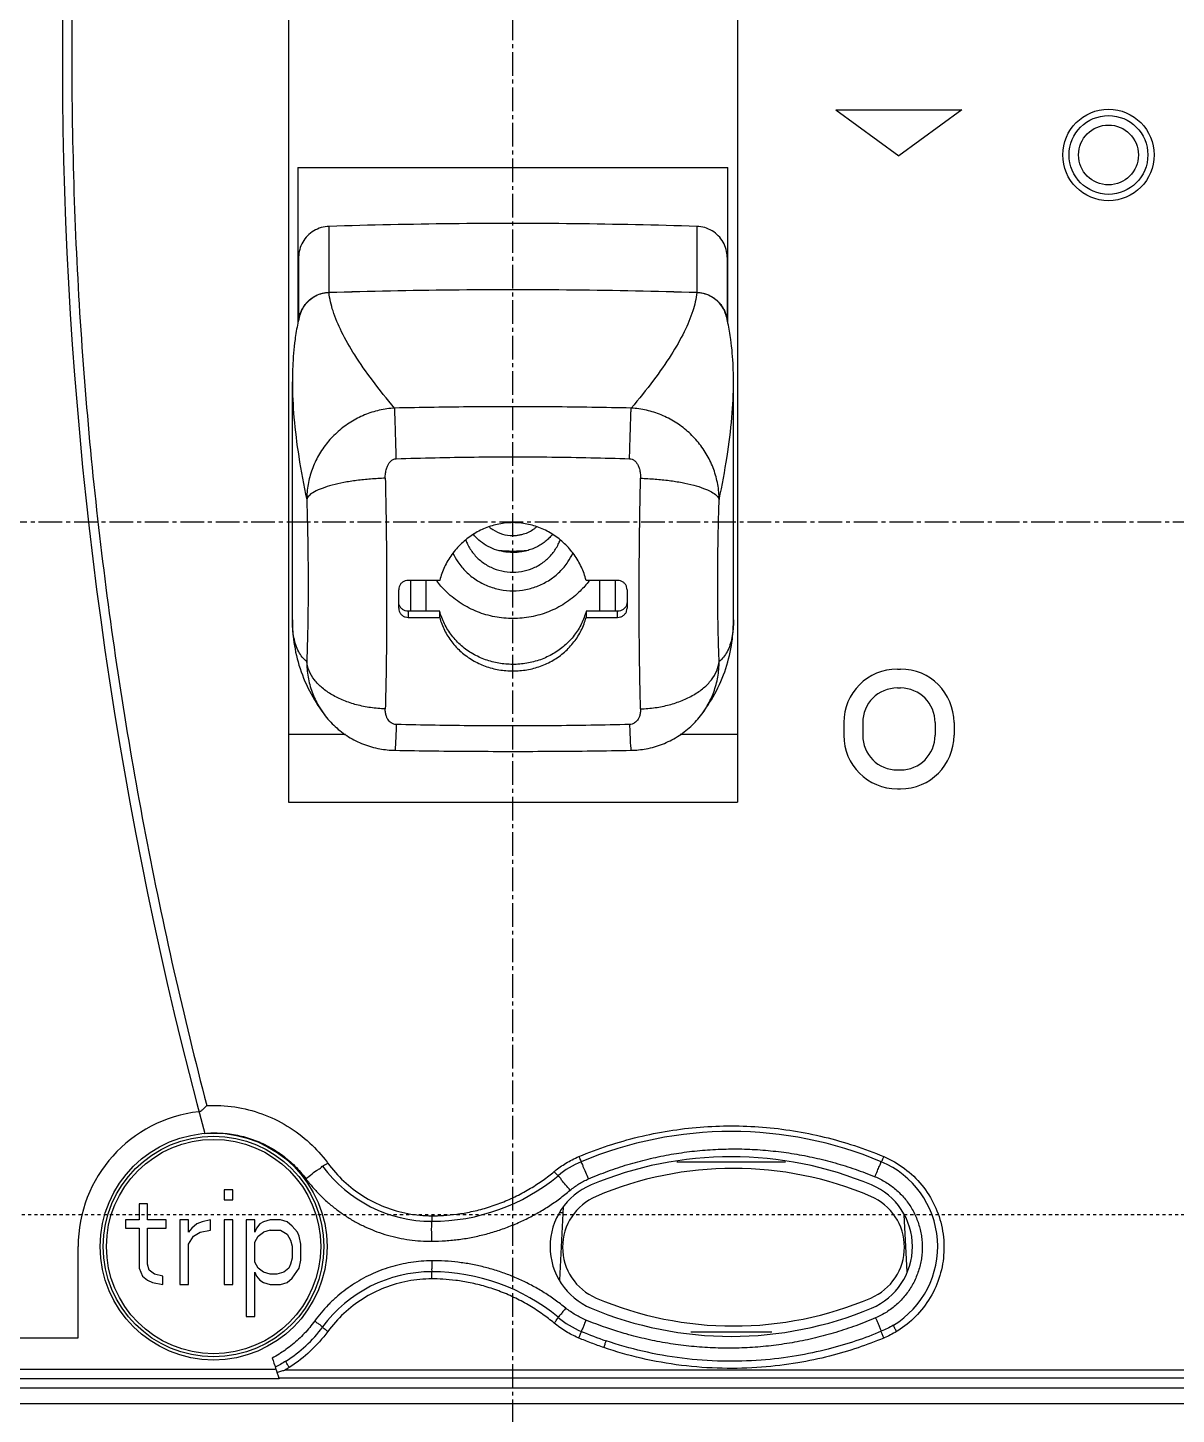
# Model space of a CAD drawing. Extents: x 53 to 624, y 35 to 325.
# Drawn here: x 262.33 to 298.78, y 150.24 to 194.22 of the extents above; entities that cross this region are included whole.
import ezdxf

# ---------------------------------------------------------------- set-up
doc = ezdxf.new("R2010")
doc.units = 0
doc.linetypes.add('AXES2', pattern=[1.125, 0.75, -0.125, 0.125, -0.125])
doc.linetypes.add('CENTER2', pattern=[1.125, 0.75, -0.125, 0.125, -0.125])
doc.layers.add('AXE', color=80, linetype='AXES2')

# ---------------------------------------------------------------- blocks, each defined once
blk = doc.blocks.new('dgjhfdjhfjkkhg')
for p, q in [((8636.361, -2469.141), (8636.361, -2514.356)), ((8650.611, -2469.141), (8650.611, -2514.356)), ((8653.736, -2492.394), (8657.736, -2492.394)), ((8653.736, -2492.394), (8655.736, -2493.847)), ((8657.736, -2492.394), (8655.736, -2493.847)), ((8636.661, -2494.225), (8636.661, -2499.163)), ((8636.661, -2494.225), (8650.311, -2494.225)), ((8650.311, -2499.163), (8650.311, -2494.225)), ((8636.686, -2497.07), (8636.686, -2499.086)), ((8650.286, -2497.07), (8650.286, -2499.086)), ((8636.686, -2497.247), (8636.661, -2497.247)), ((8636.661, -2497.275), (8636.686, -2497.275)), ((8650.311, -2497.247), (8650.286, -2497.247)), ((8650.286, -2497.275), (8650.311, -2497.275)), ((8636.486, -2508.568), (8636.486, -2501.023)), ((8650.485, -2501.021), (8650.485, -2501.019)), ((8650.485, -2508.567), (8650.485, -2501.022)), ((8641.162, -2507.319), (8640.162, -2507.319)), ((8640.236, -2507.319), (8640.236, -2508.296)), ((8640.736, -2508.296), (8640.736, -2507.319)), ((8646.809, -2507.319), (8645.809, -2507.319)), ((8646.235, -2507.319), (8646.235, -2508.296)), ((8646.736, -2508.296), (8646.736, -2507.319)), ((8639.862, -2508.204), (8639.862, -2507.616)), ((8647.109, -2507.616), (8647.109, -2508.204)), ((8640.162, -2508.296), (8640.162, -2508.495)), ((8641.162, -2508.296), (8640.162, -2508.296)), ((8640.162, -2508.495), (8641.162, -2508.495)), ((8641.162, -2508.495), (8641.162, -2508.296)), ((8646.809, -2508.296), (8645.809, -2508.296)), ((8645.809, -2508.296), (8645.809, -2508.495)), ((8645.809, -2508.495), (8646.809, -2508.495)), ((8646.809, -2508.495), (8646.809, -2508.296)), ((8655.686, -2510.134), (8655.786, -2510.134)), ((8655.686, -2510.734), (8655.786, -2510.734)), ((8637.483, -2511.555), (8637.483, -2511.555)), ((8649.488, -2511.555), (8649.488, -2511.555)), ((8653.986, -2511.834), (8653.986, -2512.234)), ((8654.586, -2511.834), (8654.586, -2512.234)), ((8656.886, -2511.834), (8656.886, -2512.234)), ((8657.486, -2511.834), (8657.486, -2512.234)), ((8638.177, -2512.211), (8636.361, -2512.211)), ((8650.611, -2512.211), (8648.794, -2512.211)), ((8655.686, -2513.334), (8655.786, -2513.334)), ((8636.361, -2514.356), (8650.611, -2514.356)), ((8655.686, -2513.934), (8655.786, -2513.934)), ((8652.138, -2525.775), (8648.693, -2525.775)), ((8634.592, -2526.654), (8634.322, -2526.654)), ((8634.322, -2526.654), (8634.322, -2526.973)), ((8634.592, -2526.973), (8634.592, -2526.654)), ((8631.89, -2527.1), (8631.619, -2527.1)), ((8631.619, -2527.1), (8631.619, -2527.611)), ((8631.89, -2527.611), (8631.89, -2527.1)), ((8634.322, -2526.973), (8634.592, -2526.973)), ((8640.91, -2527.478), (8640.91, -2527.654)), ((8644.972, -2529.525), (8645.094, -2527.198)), ((8645.085, -2527.38), (8644.973, -2527.38)), ((8655.89, -2527.448), (8655.985, -2529.257)), ((8631.619, -2527.611), (8631.187, -2527.611)), ((8631.187, -2527.611), (8631.187, -2527.866)), ((8631.187, -2527.866), (8631.619, -2527.866)), ((8631.619, -2527.866), (8631.619, -2529.143)), ((8632.484, -2527.611), (8631.89, -2527.611)), ((8631.89, -2527.866), (8632.484, -2527.866)), ((8631.89, -2529.015), (8631.89, -2527.866)), ((8632.484, -2527.866), (8632.484, -2527.611)), ((8633.187, -2527.611), (8632.917, -2527.611)), ((8632.917, -2527.611), (8632.917, -2529.654)), ((8633.187, -2527.994), (8633.187, -2527.611)), ((8633.295, -2527.866), (8633.187, -2527.994)), ((8633.457, -2527.739), (8633.295, -2527.866)), ((8633.619, -2527.675), (8633.457, -2527.739)), ((8633.565, -2527.994), (8633.89, -2527.93)), ((8633.89, -2527.611), (8633.619, -2527.675)), ((8633.89, -2527.93), (8633.89, -2527.611)), ((8634.592, -2527.611), (8634.322, -2527.611)), ((8634.322, -2527.611), (8634.322, -2529.654)), ((8634.592, -2529.654), (8634.592, -2527.611)), ((8635.295, -2527.611), (8635.025, -2527.611)), ((8635.025, -2527.611), (8635.025, -2530.675)), ((8635.295, -2527.994), (8635.295, -2527.611)), ((8635.349, -2527.866), (8635.295, -2527.994)), ((8635.457, -2527.739), (8635.349, -2527.866)), ((8635.565, -2527.675), (8635.457, -2527.739)), ((8635.782, -2527.611), (8635.565, -2527.675)), ((8635.782, -2527.93), (8635.565, -2527.994)), ((8636.106, -2527.611), (8635.782, -2527.611)), ((8635.782, -2527.93), (8636.106, -2527.93)), ((8636.322, -2527.675), (8636.106, -2527.611)), ((8636.106, -2527.93), (8636.322, -2528.058)), ((8636.484, -2527.803), (8636.322, -2527.675)), ((8636.646, -2527.994), (8636.484, -2527.803)), ((8633.187, -2528.377), (8633.349, -2528.122)), ((8633.187, -2529.654), (8633.187, -2528.377)), ((8633.349, -2528.122), (8633.565, -2527.994)), ((8635.295, -2528.313), (8635.403, -2528.122)), ((8635.295, -2528.951), (8635.295, -2528.313)), ((8635.403, -2528.122), (8635.565, -2527.994)), ((8636.322, -2528.058), (8636.43, -2528.249)), ((8636.43, -2528.249), (8636.484, -2528.441)), ((8636.7, -2528.122), (8636.646, -2527.994)), ((8636.755, -2528.377), (8636.7, -2528.122)), ((8636.755, -2528.888), (8636.755, -2528.377)), ((8629.686, -2531.354), (8629.686, -2528.454)), ((8636.484, -2528.824), (8636.43, -2529.015)), ((8636.484, -2528.441), (8636.484, -2528.824)), ((8631.619, -2529.143), (8631.728, -2529.398)), ((8631.944, -2529.207), (8631.89, -2529.015)), ((8632.106, -2529.334), (8631.944, -2529.207)), ((8635.403, -2529.143), (8635.295, -2528.951)), ((8635.295, -2529.271), (8635.349, -2529.398)), ((8635.295, -2530.675), (8635.295, -2529.271)), ((8635.565, -2529.271), (8635.403, -2529.143)), ((8635.782, -2529.334), (8635.565, -2529.271)), ((8636.214, -2529.271), (8635.998, -2529.334)), ((8636.376, -2529.143), (8636.214, -2529.271)), ((8636.43, -2529.015), (8636.376, -2529.143)), ((8636.484, -2529.462), (8636.7, -2529.143)), ((8636.7, -2529.143), (8636.755, -2528.888)), ((8640.91, -2529.48), (8640.91, -2529.254)), ((8631.728, -2529.398), (8631.89, -2529.526)), ((8631.89, -2529.526), (8632.052, -2529.59)), ((8632.052, -2529.59), (8632.376, -2529.654)), ((8632.376, -2529.398), (8632.106, -2529.334)), ((8632.376, -2529.654), (8632.376, -2529.398)), ((8632.917, -2529.654), (8633.187, -2529.654)), ((8634.322, -2529.654), (8634.592, -2529.654)), ((8635.349, -2529.398), (8635.457, -2529.526)), ((8635.457, -2529.526), (8635.565, -2529.59)), ((8635.565, -2529.59), (8635.782, -2529.654)), ((8635.998, -2529.334), (8635.782, -2529.334)), ((8635.782, -2529.654), (8636.106, -2529.654)), ((8636.106, -2529.654), (8636.322, -2529.59)), ((8636.322, -2529.59), (8636.484, -2529.462)), ((8635.025, -2530.675), (8635.295, -2530.675)), ((8598.404, -2531.354), (8629.686, -2531.354)), ((8651.703, -2531.175), (8649.129, -2531.175)), ((8635.942, -2532.352), (8598.987, -2532.352)), ((8687.963, -2532.374), (8636.245, -2532.374)), ((8636.067, -2532.652), (8598.987, -2532.652)), ((8687.963, -2532.63), (8636.059, -2532.63)), ((8636.059, -2532.63), (8636.067, -2532.652)), ((8598.706, -2532.933), (8688.265, -2532.933)), ((8598.706, -2533.432), (8688.265, -2533.432))]:
    blk.add_line(p, q)
for centre, radius in [((8662.386, -2493.824), 1.45), ((8662.386, -2493.824), 1.25), ((8662.386, -2493.824), 0.95), ((8633.986, -2528.454), 3.6), ((8633.986, -2528.454), 3.5), ((8633.987, -2528.454), 3.4)]:
    blk.add_circle(centre, radius)
for centre, radius, start, end in [((8760.186, -2490.754), 131, 167.74789, 195.0927), ((8655.686, -2511.834), 1.7, 90, 180), ((8655.786, -2511.834), 1.7, 0, 90), ((8655.686, -2511.834), 1.1, 90, 180), ((8655.786, -2511.834), 1.1, 0, 90), ((8655.686, -2512.234), 1.7, 180, 270), ((8655.686, -2512.234), 1.1, 180, 270), ((8655.786, -2512.234), 1.1, 270, 0), ((8655.786, -2512.234), 1.7, 270, 0), ((8633.986, -2528.454), 4.3, 96.1943, 180), ((8650.416, -2537.104), 12.3, 67.2271, 112.7729), ((8646.784, -2528.454), 2.919, 112.7729, 129.6671), ((8650.416, -2537.104), 11.5, 67.2271, 112.7729), ((8654.047, -2528.454), 2.919, 301.2321, 67.2271), ((8640.91, -2523.354), 4.3, 216.3718, 270), ((8640.91, -2521.37), 6.284, 270, 309.6671), ((8650.486, -2537.125), 11.15, 66.9971, 113.0029), ((8646.784, -2528.454), 2.119, 112.7729, 247.2271), ((8654.047, -2528.454), 2.119, 292.7729, 67.2271), ((8646.814, -2528.475), 1.753, 113.0029, 246.9971), ((8654.158, -2528.475), 1.753, 293.0029, 66.9971), ((8640.91, -2533.554), 4.3, 90, 143.6282), ((8640.91, -2535.537), 6.284, 50.3329, 90), ((8650.486, -2519.825), 11.15, 246.9971, 293.0029), ((8650.416, -2519.804), 11.5, 247.2271, 292.7729), ((8633.986, -2528.454), 4.3, 302.27, 323.6282), ((8646.784, -2528.454), 2.919, 230.3329, 247.2271), ((8650.416, -2519.804), 12.3, 247.2271, 251.1412), ((8760.186, -2490.754), 131, 198.34937, 198.64294)]:
    blk.add_arc(centre, radius, start, end)
for points, knots in [([(8632.412, -2463.21), (8631.796, -2466.072), (8630.759, -2471.831), (8629.786, -2480.542), (8629.397, -2489.281), (8629.591, -2498.024), (8630.368, -2506.746), (8631.73, -2515.421), (8633.027, -2521.141), (8633.771, -2523.981)], [0, 0, 0, 0, 8.784619, 17.538219, 26.275587, 35.009909, 43.755075, 52.525371, 61.333757, 61.333757, 61.333757, 61.333757]), ([(8637.653, -2496.09), (8637.568, -2496.092), (8637.398, -2496.119), (8637.162, -2496.222), (8636.96, -2496.38), (8636.805, -2496.583), (8636.708, -2496.818), (8636.686, -2496.986), (8636.686, -2497.07)], [0, 0, 0, 0, 0.25612, 0.510972, 0.764267, 1.016285, 1.267624, 1.519346, 1.519346, 1.519346, 1.519346]), ([(8649.318, -2496.09), (8648.022, -2496.049), (8645.43, -2495.994), (8641.541, -2495.994), (8638.949, -2496.049), (8637.653, -2496.09)], [0, 0, 0, 0, 3.888918, 7.777655, 11.666573, 11.666573, 11.666573, 11.666573]), ([(8637.653, -2498.183), (8637.653, -2497.95), (8637.653, -2497.485), (8637.653, -2496.787), (8637.653, -2496.322), (8637.653, -2496.09)], [0, 0, 0, 0, 0.69768, 1.39536, 2.093039, 2.093039, 2.093039, 2.093039]), ([(8650.286, -2497.07), (8650.286, -2496.986), (8650.264, -2496.818), (8650.166, -2496.583), (8650.012, -2496.38), (8649.81, -2496.222), (8649.574, -2496.119), (8649.403, -2496.092), (8649.318, -2496.09)], [0, 0, 0, 0, 0.251704, 0.503032, 0.755046, 1.008344, 1.263208, 1.519346, 1.519346, 1.519346, 1.519346]), ([(8649.318, -2496.09), (8649.318, -2496.322), (8649.318, -2496.787), (8649.318, -2497.485), (8649.318, -2497.95), (8649.318, -2498.183)], [0, 0, 0, 0, 0.69768, 1.39536, 2.093039, 2.093039, 2.093039, 2.093039]), ([(8637.649, -2498.192), (8637.576, -2498.195), (8637.431, -2498.215), (8637.225, -2498.292), (8637.042, -2498.41), (8636.889, -2498.564), (8636.779, -2498.74), (8636.732, -2498.867), (8636.717, -2498.927)], [0, 0, 0, 0, 0.219299, 0.437104, 0.653534, 0.86884, 1.083438, 1.27096, 1.27096, 1.27096, 1.27096]), ([(8636.91, -2498.543), (8636.928, -2498.522), (8636.967, -2498.48), (8637.008, -2498.441), (8637.03, -2498.422)], [0, 0, 0, 0, 0.0846222, 0.1705043, 0.1705043, 0.1705043, 0.1705043]), ([(8637.06, -2498.397), (8637.094, -2498.371), (8637.2, -2498.298), (8637.396, -2498.213), (8637.564, -2498.186), (8637.648, -2498.183)], [0, 0, 0, 0, 0.128791, 0.383645, 0.6345907, 0.6345907, 0.6345907, 0.6345907]), ([(8649.322, -2498.192), (8648.025, -2498.152), (8645.431, -2498.098), (8641.54, -2498.098), (8638.946, -2498.152), (8637.649, -2498.192)], [0, 0, 0, 0, 3.891349, 7.782772, 11.674143, 11.674143, 11.674143, 11.674143]), ([(8639.732, -2501.854), (8639.489, -2501.567), (8639.046, -2501.019), (8638.479, -2500.211), (8638.054, -2499.478), (8637.77, -2498.817), (8637.67, -2498.39), (8637.65, -2498.192)], [0, 0, 0, 0, 1.129232, 2.113266, 2.956934, 3.668569, 4.263125, 4.263125, 4.263125, 4.263125]), ([(8637.653, -2498.183), (8638.949, -2498.142), (8641.541, -2498.087), (8645.43, -2498.087), (8648.022, -2498.142), (8649.318, -2498.183)], [0, 0, 0, 0, 3.888958, 7.777734, 11.666692, 11.666692, 11.666692, 11.666692]), ([(8649.322, -2498.192), (8649.302, -2498.39), (8649.201, -2498.817), (8648.918, -2499.478), (8648.493, -2500.211), (8647.926, -2501.019), (8647.483, -2501.567), (8647.239, -2501.854)], [0, 0, 0, 0, 0.594657, 1.306293, 2.149963, 3.133999, 4.263355, 4.263355, 4.263355, 4.263355]), ([(8650.255, -2498.927), (8650.239, -2498.867), (8650.193, -2498.74), (8650.083, -2498.564), (8649.93, -2498.41), (8649.746, -2498.292), (8649.541, -2498.215), (8649.395, -2498.195), (8649.322, -2498.192)], [0, 0, 0, 0, 0.187521, 0.402119, 0.617425, 0.833855, 1.05166, 1.270981, 1.270981, 1.270981, 1.270981]), ([(8649.323, -2498.183), (8649.407, -2498.186), (8649.575, -2498.213), (8649.771, -2498.298), (8649.877, -2498.371), (8649.911, -2498.397)], [0, 0, 0, 0, 0.2509485, 0.5057915, 0.6346003, 0.6346003, 0.6346003, 0.6346003]), ([(8649.941, -2498.422), (8649.963, -2498.441), (8650.005, -2498.48), (8650.043, -2498.522), (8650.061, -2498.543)], [0, 0, 0, 0, 0.0858492, 0.1704801, 0.1704801, 0.1704801, 0.1704801]), ([(8636.79, -2498.727), (8636.798, -2498.712), (8636.821, -2498.668), (8636.848, -2498.627), (8636.866, -2498.601)], [0, 0, 0, 0, 0.0522537, 0.1481644, 0.1481644, 0.1481644, 0.1481644]), ([(8650.105, -2498.601), (8650.124, -2498.627), (8650.15, -2498.668), (8650.174, -2498.712), (8650.182, -2498.727)], [0, 0, 0, 0, 0.0958731, 0.1481341, 0.1481341, 0.1481341, 0.1481341]), ([(8636.662, -2499.158), (8636.624, -2499.331), (8636.545, -2499.791), (8636.495, -2500.415), (8636.486, -2500.863), (8636.486, -2501.022)], [0, 0, 0, 0, 0.529794, 1.398581, 1.875323, 1.875323, 1.875323, 1.875323]), ([(8650.485, -2501.02), (8650.485, -2500.861), (8650.477, -2500.413), (8650.426, -2499.789), (8650.347, -2499.33), (8650.31, -2499.158)], [0, 0, 0, 0, 0.476842, 1.344774, 1.872989, 1.872989, 1.872989, 1.872989]), ([(8636.486, -2501.022), (8636.486, -2501.399), (8636.526, -2502.193), (8636.683, -2503.441), (8636.845, -2504.307), (8636.941, -2504.76)], [0, 0, 0, 0, 1.1302, 2.382865, 3.77156, 3.77156, 3.77156, 3.77156]), ([(8650.031, -2504.76), (8650.126, -2504.307), (8650.288, -2503.441), (8650.445, -2502.193), (8650.485, -2501.398), (8650.485, -2501.021)], [0, 0, 0, 0, 1.388569, 2.64124, 3.771452, 3.771452, 3.771452, 3.771452]), ([(8639.732, -2501.854), (8639.568, -2501.864), (8639.242, -2501.91), (8638.771, -2502.061), (8638.33, -2502.287), (8637.932, -2502.583), (8637.588, -2502.94), (8637.307, -2503.348), (8637.099, -2503.797), (8636.971, -2504.272), (8636.941, -2504.598), (8636.941, -2504.76)], [0, 0, 0, 0, 0.491164, 0.983883, 1.477785, 1.971462, 2.46483, 2.958319, 3.450422, 3.941132, 4.42768, 4.42768, 4.42768, 4.42768]), ([(8647.239, -2501.854), (8646.405, -2501.835), (8644.737, -2501.81), (8642.234, -2501.81), (8640.566, -2501.835), (8639.732, -2501.854)], [0, 0, 0, 0, 2.502723, 5.005482, 7.508204, 7.508204, 7.508204, 7.508204]), ([(8639.783, -2503.461), (8639.78, -2503.334), (8639.773, -2503.092), (8639.764, -2502.75), (8639.755, -2502.45), (8639.746, -2502.199), (8639.739, -2502.006), (8639.734, -2501.898), (8639.732, -2501.854)], [0, 0, 0, 0, 0.381532, 0.724782, 1.027538, 1.281396, 1.476774, 1.607125, 1.607125, 1.607125, 1.607125]), ([(8647.188, -2503.461), (8647.192, -2503.332), (8647.198, -2503.09), (8647.208, -2502.748), (8647.217, -2502.449), (8647.225, -2502.199), (8647.232, -2502.006), (8647.237, -2501.898), (8647.239, -2501.854)], [0, 0, 0, 0, 0.385203, 0.726833, 1.028239, 1.281612, 1.476865, 1.607121, 1.607121, 1.607121, 1.607121]), ([(8650.031, -2504.76), (8650.03, -2504.598), (8650, -2504.272), (8649.872, -2503.797), (8649.664, -2503.348), (8649.383, -2502.939), (8649.039, -2502.582), (8648.641, -2502.287), (8648.2, -2502.06), (8647.729, -2501.91), (8647.403, -2501.864), (8647.24, -2501.854)], [0, 0, 0, 0, 0.485717, 0.976523, 1.468878, 1.962687, 2.456353, 2.950217, 3.444102, 3.936512, 4.426636, 4.426636, 4.426636, 4.426636]), ([(8639.434, -2504.081), (8639.433, -2504.028), (8639.438, -2503.927), (8639.466, -2503.789), (8639.507, -2503.678), (8639.559, -2503.59), (8639.622, -2503.52), (8639.698, -2503.473), (8639.756, -2503.462), (8639.783, -2503.461)], [0, 0, 0, 0, 0.161065, 0.3013534, 0.4191599, 0.5163866, 0.6052558, 0.6995118, 0.7790677, 0.7790677, 0.7790677, 0.7790677]), ([(8639.783, -2503.461), (8640.605, -2503.434), (8642.251, -2503.398), (8644.72, -2503.398), (8646.366, -2503.434), (8647.188, -2503.461)], [0, 0, 0, 0, 2.468898, 4.937873, 7.406771, 7.406771, 7.406771, 7.406771]), ([(8647.188, -2503.461), (8647.215, -2503.462), (8647.274, -2503.474), (8647.351, -2503.522), (8647.414, -2503.592), (8647.465, -2503.68), (8647.506, -2503.792), (8647.534, -2503.928), (8647.538, -2504.028), (8647.537, -2504.081)], [0, 0, 0, 0, 0.0810268, 0.1765034, 0.2651406, 0.3626497, 0.4802444, 0.6196479, 0.7785769, 0.7785769, 0.7785769, 0.7785769]), ([(8639.434, -2504.081), (8639.279, -2504.085), (8638.975, -2504.102), (8638.536, -2504.147), (8638.128, -2504.211), (8637.763, -2504.292), (8637.45, -2504.388), (8637.201, -2504.497), (8637.026, -2504.612), (8636.952, -2504.713), (8636.941, -2504.76)], [0, 0, 0, 0, 0.466326, 0.912058, 1.324926, 1.702658, 2.033233, 2.306372, 2.513872, 2.660628, 2.660628, 2.660628, 2.660628]), ([(8639.434, -2504.081), (8639.443, -2504.442), (8639.457, -2505.17), (8639.472, -2506.265), (8639.479, -2507.36), (8639.479, -2508.436), (8639.472, -2509.474), (8639.458, -2510.456), (8639.443, -2511.09), (8639.434, -2511.395)], [0, 0, 0, 0, 1.082535, 2.184219, 3.285557, 4.36753, 5.411454, 6.399322, 7.314122, 7.314122, 7.314122, 7.314122]), ([(8647.537, -2511.394), (8647.529, -2511.09), (8647.513, -2510.456), (8647.499, -2509.474), (8647.492, -2508.436), (8647.492, -2507.36), (8647.5, -2506.265), (8647.514, -2505.17), (8647.529, -2504.442), (8647.537, -2504.081)], [0, 0, 0, 0, 0.914414, 1.902283, 2.946208, 4.02818, 5.129519, 6.231202, 7.31421, 7.31421, 7.31421, 7.31421]), ([(8647.537, -2504.081), (8647.692, -2504.085), (8647.996, -2504.102), (8648.436, -2504.147), (8648.843, -2504.211), (8649.208, -2504.292), (8649.521, -2504.388), (8649.77, -2504.497), (8649.946, -2504.612), (8650.019, -2504.713), (8650.031, -2504.76)], [0, 0, 0, 0, 0.466325, 0.912056, 1.324924, 1.702656, 2.03323, 2.306369, 2.51387, 2.660616, 2.660616, 2.660616, 2.660616]), ([(8636.941, -2504.76), (8636.95, -2505.057), (8636.967, -2505.654), (8636.982, -2506.552), (8636.988, -2507.443), (8636.983, -2508.307), (8636.968, -2509.122), (8636.951, -2509.647), (8636.941, -2509.898)], [0, 0, 0, 0, 0.889013, 1.793774, 2.692359, 3.563073, 4.38491, 5.13867, 5.13867, 5.13867, 5.13867]), ([(8650.031, -2509.897), (8650.021, -2509.646), (8650.004, -2509.122), (8649.989, -2508.307), (8649.984, -2507.443), (8649.989, -2506.552), (8650.004, -2505.654), (8650.021, -2505.056), (8650.031, -2504.76)], [0, 0, 0, 0, 0.753084, 1.574921, 2.445635, 3.34422, 4.248982, 5.138793, 5.138793, 5.138793, 5.138793]), ([(8643.486, -2505.489), (8643.338, -2505.489), (8643.038, -2505.518), (8642.604, -2505.648), (8642.199, -2505.859), (8641.839, -2506.144), (8641.536, -2506.491), (8641.303, -2506.887), (8641.2, -2507.173), (8641.162, -2507.319)], [0, 0, 0, 0, 0.444505, 0.897255, 1.350445, 1.806726, 2.266545, 2.725269, 3.175168, 3.175168, 3.175168, 3.175168]), ([(8645.809, -2507.319), (8645.772, -2507.175), (8645.669, -2506.889), (8645.438, -2506.495), (8645.136, -2506.147), (8644.775, -2505.861), (8644.369, -2505.648), (8643.934, -2505.518), (8643.634, -2505.489), (8643.486, -2505.489)], [0, 0, 0, 0, 0.446337, 0.90368, 1.363852, 1.821473, 2.276269, 2.730345, 3.17517, 3.17517, 3.17517, 3.17517]), ([(8643.486, -2506.436), (8643.388, -2506.436), (8643.19, -2506.419), (8642.904, -2506.345), (8642.636, -2506.22), (8642.409, -2506.056), (8642.283, -2505.925), (8642.23, -2505.859)], [0, 0, 0, 0, 0.294307, 0.590256, 0.884542, 1.174096, 1.42698, 1.42698, 1.42698, 1.42698]), ([(8642.74, -2505.629), (8642.774, -2505.657), (8642.9, -2505.75), (8643.147, -2505.865), (8643.373, -2505.898), (8643.486, -2505.898)], [0, 0, 0, 0, 0.1320968, 0.4688092, 0.806894, 0.806894, 0.806894, 0.806894]), ([(8643.486, -2505.897), (8643.524, -2505.897), (8643.6, -2505.894), (8643.713, -2505.877), (8643.787, -2505.858), (8643.824, -2505.848)], [0, 0, 0, 0, 0.1143712, 0.2286993, 0.3429397, 0.3429397, 0.3429397, 0.3429397]), ([(8644.742, -2505.859), (8644.715, -2505.893), (8644.651, -2505.965), (8644.542, -2506.067), (8644.413, -2506.164), (8644.273, -2506.248), (8644.123, -2506.317), (8643.968, -2506.37), (8643.808, -2506.408), (8643.647, -2506.431), (8643.539, -2506.436), (8643.486, -2506.436)], [0, 0, 0, 0, 0.128632, 0.286578, 0.447959, 0.611713, 0.776678, 0.941061, 1.104443, 1.266935, 1.428221, 1.428221, 1.428221, 1.428221]), ([(8643.824, -2505.848), (8643.883, -2505.83), (8643.999, -2505.784), (8644.135, -2505.704), (8644.21, -2505.647), (8644.235, -2505.626)], [0, 0, 0, 0, 0.1862271, 0.3719959, 0.4702039, 0.4702039, 0.4702039, 0.4702039]), ([(8641.987, -2506.041), (8642.004, -2506.086), (8642.07, -2506.238), (8642.225, -2506.479), (8642.48, -2506.729), (8642.786, -2506.918), (8643.127, -2507.034), (8643.366, -2507.061), (8643.486, -2507.061)], [0, 0, 0, 0, 0.143717, 0.49692, 0.851669, 1.207957, 1.565474, 1.923673, 1.923673, 1.923673, 1.923673]), ([(8643.486, -2507.061), (8643.605, -2507.061), (8643.844, -2507.034), (8644.185, -2506.918), (8644.491, -2506.729), (8644.747, -2506.479), (8644.901, -2506.238), (8644.967, -2506.086), (8644.985, -2506.041)], [0, 0, 0, 0, 0.358198, 0.715716, 1.072004, 1.426753, 1.779956, 1.92354, 1.92354, 1.92354, 1.92354]), ([(8641.581, -2506.458), (8641.626, -2506.554), (8641.747, -2506.765), (8641.992, -2507.057), (8642.312, -2507.314), (8642.677, -2507.505), (8643.073, -2507.623), (8643.348, -2507.65), (8643.486, -2507.65)], [0, 0, 0, 0, 0.320268, 0.726534, 1.134388, 1.543914, 1.955003, 2.367374, 2.367374, 2.367374, 2.367374]), ([(8643.486, -2507.65), (8643.623, -2507.65), (8643.898, -2507.623), (8644.295, -2507.505), (8644.66, -2507.314), (8644.98, -2507.057), (8645.224, -2506.765), (8645.345, -2506.554), (8645.391, -2506.458)], [0, 0, 0, 0, 0.412386, 0.823485, 1.233018, 1.640874, 2.047138, 2.367014, 2.367014, 2.367014, 2.367014]), ([(8640.162, -2507.319), (8640.131, -2507.319), (8640.068, -2507.328), (8639.983, -2507.371), (8639.936, -2507.417), (8639.917, -2507.444), (8639.916, -2507.445)], [0, 0, 0, 0, 0.0935444, 0.1876523, 0.2809224, 0.2859632, 0.2859632, 0.2859632, 0.2859632]), ([(8647.109, -2507.616), (8647.109, -2507.585), (8647.099, -2507.522), (8647.056, -2507.438), (8646.988, -2507.371), (8646.904, -2507.328), (8646.841, -2507.319), (8646.809, -2507.319)], [0, 0, 0, 0, 0.0926518, 0.1862386, 0.2795335, 0.3734709, 0.4670129, 0.4670129, 0.4670129, 0.4670129]), ([(8639.916, -2507.445), (8639.899, -2507.469), (8639.872, -2507.524), (8639.862, -2507.585), (8639.862, -2507.616)], [0, 0, 0, 0, 0.0884112, 0.1811091, 0.1811091, 0.1811091, 0.1811091]), ([(8645.873, -2507.373), (8645.783, -2507.488), (8645.556, -2507.74), (8645.137, -2508.069), (8644.621, -2508.333), (8644.064, -2508.495), (8643.486, -2508.55), (8642.907, -2508.495), (8642.35, -2508.333), (8641.835, -2508.069), (8641.415, -2507.74), (8641.188, -2507.488), (8641.099, -2507.373)], [0, 0, 0, 0, 0.43856, 1.01286, 1.588747, 2.165856, 2.743643, 3.321432, 3.898545, 4.474439, 5.048748, 5.487333, 5.487333, 5.487333, 5.487333]), ([(8639.918, -2508.175), (8639.9, -2508.151), (8639.872, -2508.096), (8639.862, -2508.036), (8639.862, -2508.006)], [0, 0, 0, 0, 0.0893722, 0.1803403, 0.1803403, 0.1803403, 0.1803403]), ([(8640.162, -2508.296), (8640.131, -2508.296), (8640.068, -2508.286), (8639.983, -2508.245), (8639.937, -2508.201), (8639.918, -2508.175), (8639.918, -2508.175)], [0, 0, 0, 0, 0.0936343, 0.1870805, 0.2791435, 0.2816744, 0.2816744, 0.2816744, 0.2816744]), ([(8647.054, -2508.175), (8647.053, -2508.175), (8647.034, -2508.201), (8646.988, -2508.245), (8646.903, -2508.286), (8646.841, -2508.296), (8646.809, -2508.296)], [0, 0, 0, 0, 0.0028576, 0.0949541, 0.1884512, 0.2817317, 0.2817317, 0.2817317, 0.2817317]), ([(8647.109, -2508.006), (8647.109, -2508.036), (8647.1, -2508.096), (8647.071, -2508.151), (8647.054, -2508.175)], [0, 0, 0, 0, 0.0912522, 0.1802867, 0.1802867, 0.1802867, 0.1802867]), ([(8636.486, -2508.567), (8636.486, -2508.773), (8636.513, -2509.26), (8636.674, -2510.028), (8637.003, -2510.83), (8637.313, -2511.324), (8637.483, -2511.555)], [0, 0, 0, 0, 0.61632, 1.461562, 2.341298, 3.201549, 3.201549, 3.201549, 3.201549]), ([(8636.941, -2509.898), (8636.837, -2509.813), (8636.655, -2509.576), (8636.511, -2509.112), (8636.486, -2508.766), (8636.486, -2508.576)], [0, 0, 0, 0, 0.402127, 0.869328, 1.437821, 1.437821, 1.437821, 1.437821]), ([(8639.862, -2508.204), (8639.862, -2508.234), (8639.872, -2508.296), (8639.915, -2508.378), (8639.983, -2508.444), (8640.068, -2508.485), (8640.131, -2508.495), (8640.162, -2508.495)], [0, 0, 0, 0, 0.0911569, 0.1832129, 0.2753921, 0.3688217, 0.4623011, 0.4623011, 0.4623011, 0.4623011]), ([(8645.809, -2508.296), (8645.773, -2508.433), (8645.672, -2508.703), (8645.441, -2509.074), (8645.138, -2509.397), (8644.772, -2509.659), (8644.363, -2509.848), (8643.925, -2509.962), (8643.479, -2509.998), (8643.037, -2509.96), (8642.609, -2509.848), (8642.207, -2509.663), (8641.843, -2509.405), (8641.536, -2509.082), (8641.301, -2508.707), (8641.199, -2508.434), (8641.162, -2508.296)], [0, 0, 0, 0, 0.424214, 0.859548, 1.303264, 1.745291, 2.199116, 2.647913, 3.095021, 3.536784, 3.972702, 4.415664, 4.855625, 5.303267, 5.744832, 6.173143, 6.173143, 6.173143, 6.173143]), ([(8641.162, -2508.495), (8641.199, -2508.634), (8641.301, -2508.907), (8641.533, -2509.28), (8641.837, -2509.603), (8642.199, -2509.863), (8642.605, -2510.054), (8643.039, -2510.168), (8643.338, -2510.194), (8643.486, -2510.194)], [0, 0, 0, 0, 0.431183, 0.869103, 1.310001, 1.752309, 2.197666, 2.647917, 3.092304, 3.092304, 3.092304, 3.092304]), ([(8643.486, -2510.194), (8643.634, -2510.194), (8643.932, -2510.168), (8644.365, -2510.054), (8644.77, -2509.865), (8645.131, -2509.606), (8645.435, -2509.283), (8645.669, -2508.91), (8645.772, -2508.635), (8645.809, -2508.495)], [0, 0, 0, 0, 0.444069, 0.893015, 1.336831, 1.777888, 2.21847, 2.657697, 3.092299, 3.092299, 3.092299, 3.092299]), ([(8646.809, -2508.495), (8646.841, -2508.495), (8646.903, -2508.485), (8646.988, -2508.444), (8647.056, -2508.378), (8647.099, -2508.296), (8647.109, -2508.234), (8647.109, -2508.204)], [0, 0, 0, 0, 0.0934818, 0.1870805, 0.2792342, 0.371099, 0.4623012, 0.4623012, 0.4623012, 0.4623012]), ([(8649.488, -2511.555), (8649.658, -2511.324), (8649.968, -2510.83), (8650.297, -2510.028), (8650.458, -2509.26), (8650.485, -2508.772), (8650.485, -2508.567)], [0, 0, 0, 0, 0.859821, 1.740253, 2.586101, 3.202226, 3.202226, 3.202226, 3.202226]), ([(8650.485, -2508.576), (8650.485, -2508.765), (8650.46, -2509.112), (8650.316, -2509.575), (8650.134, -2509.812), (8650.031, -2509.897)], [0, 0, 0, 0, 0.567886, 1.035085, 1.43725, 1.43725, 1.43725, 1.43725]), ([(8639.434, -2511.395), (8639.279, -2511.391), (8638.972, -2511.366), (8638.53, -2511.277), (8638.12, -2511.143), (8637.751, -2510.965), (8637.434, -2510.745), (8637.181, -2510.49), (8637.007, -2510.205), (8636.951, -2509.998), (8636.941, -2509.897)], [0, 0, 0, 0, 0.467214, 0.919411, 1.348959, 1.759099, 2.144205, 2.501696, 2.830336, 3.133839, 3.133839, 3.133839, 3.133839]), ([(8636.941, -2509.898), (8636.941, -2510.062), (8636.97, -2510.39), (8637.098, -2510.866), (8637.28, -2511.254), (8637.424, -2511.474), (8637.483, -2511.555)], [0, 0, 0, 0, 0.492198, 0.983366, 1.470801, 1.770408, 1.770408, 1.770408, 1.770408]), ([(8647.537, -2511.395), (8647.693, -2511.391), (8647.999, -2511.366), (8648.441, -2511.277), (8648.851, -2511.143), (8649.22, -2510.965), (8649.538, -2510.745), (8649.791, -2510.49), (8649.964, -2510.205), (8650.02, -2509.998), (8650.031, -2509.897)], [0, 0, 0, 0, 0.467215, 0.919412, 1.348961, 1.759101, 2.144207, 2.501698, 2.830338, 3.133864, 3.133864, 3.133864, 3.133864]), ([(8649.488, -2511.555), (8649.547, -2511.474), (8649.692, -2511.254), (8649.873, -2510.866), (8650.001, -2510.39), (8650.03, -2510.062), (8650.031, -2509.897)], [0, 0, 0, 0, 0.299739, 0.786925, 1.278014, 1.771095, 1.771095, 1.771095, 1.771095]), ([(8637.483, -2511.555), (8637.486, -2511.559), (8637.594, -2511.704), (8637.834, -2511.971), (8638.259, -2512.294), (8638.739, -2512.533), (8639.239, -2512.674), (8639.578, -2512.708), (8639.738, -2512.711)], [0, 0, 0, 0, 0.013877, 0.542383, 1.07235, 1.60501, 2.140253, 2.621736, 2.621736, 2.621736, 2.621736]), ([(8639.783, -2511.892), (8639.756, -2511.891), (8639.699, -2511.882), (8639.623, -2511.845), (8639.559, -2511.789), (8639.507, -2511.719), (8639.465, -2511.63), (8639.438, -2511.519), (8639.433, -2511.438), (8639.434, -2511.395)], [0, 0, 0, 0, 0.080404, 0.1708591, 0.2499662, 0.3331538, 0.4304137, 0.5439252, 0.6733914, 0.6733914, 0.6733914, 0.6733914]), ([(8647.537, -2511.394), (8647.538, -2511.438), (8647.533, -2511.52), (8647.506, -2511.632), (8647.463, -2511.721), (8647.411, -2511.791), (8647.347, -2511.846), (8647.271, -2511.882), (8647.215, -2511.891), (8647.188, -2511.892)], [0, 0, 0, 0, 0.1312017, 0.2454478, 0.3429358, 0.4259673, 0.5054034, 0.5948228, 0.6737852, 0.6737852, 0.6737852, 0.6737852]), ([(8647.233, -2512.711), (8647.395, -2512.708), (8647.735, -2512.674), (8648.236, -2512.531), (8648.715, -2512.292), (8649.139, -2511.97), (8649.379, -2511.703), (8649.486, -2511.558), (8649.488, -2511.555)], [0, 0, 0, 0, 0.485707, 1.020462, 1.552542, 2.081869, 2.609734, 2.621678, 2.621678, 2.621678, 2.621678]), ([(8639.783, -2511.892), (8639.78, -2511.987), (8639.775, -2512.161), (8639.762, -2512.38), (8639.762, -2512.563), (8639.739, -2512.634), (8639.75, -2512.713), (8639.738, -2512.711)], [0, 0, 0, 0, 0.2877023, 0.5138159, 0.6815845, 0.7856817, 0.8210586, 0.8210586, 0.8210586, 0.8210586]), ([(8647.188, -2511.892), (8646.366, -2511.913), (8644.72, -2511.94), (8642.251, -2511.94), (8640.605, -2511.913), (8639.783, -2511.892)], [0, 0, 0, 0, 2.468674, 4.937649, 7.406323, 7.406323, 7.406323, 7.406323]), ([(8647.188, -2511.892), (8647.192, -2511.987), (8647.196, -2512.159), (8647.21, -2512.379), (8647.21, -2512.563), (8647.233, -2512.634), (8647.222, -2512.713), (8647.233, -2512.711)], [0, 0, 0, 0, 0.285109, 0.5125566, 0.6812385, 0.7856127, 0.8210576, 0.8210576, 0.8210576, 0.8210576]), ([(8639.738, -2512.711), (8640.566, -2512.726), (8642.238, -2512.746), (8644.736, -2512.746), (8646.406, -2512.726), (8647.233, -2512.711)], [0, 0, 0, 0, 2.484794, 5.014654, 7.495422, 7.495422, 7.495422, 7.495422]), ([(8633.771, -2523.981), (8633.739, -2524.014), (8633.683, -2524.073), (8633.611, -2524.139), (8633.564, -2524.174), (8633.545, -2524.176)], [0, 0, 0, 0, 0.1385935, 0.241239, 0.3015155, 0.3015155, 0.3015155, 0.3015155]), ([(8633.771, -2523.981), (8634.067, -2523.967), (8634.663, -2523.997), (8635.531, -2524.218), (8636.34, -2524.606), (8637.038, -2525.133), (8637.423, -2525.56), (8637.587, -2525.779)], [0, 0, 0, 0, 0.88722, 1.778182, 2.66895, 3.562949, 4.38389, 4.38389, 4.38389, 4.38389]), ([(8633.696, -2524.864), (8633.785, -2524.856), (8633.962, -2524.847), (8634.226, -2524.852), (8634.487, -2524.877), (8634.745, -2524.92), (8634.999, -2524.982), (8635.249, -2525.062), (8635.492, -2525.16), (8635.728, -2525.275), (8635.954, -2525.408), (8636.171, -2525.556), (8636.377, -2525.72), (8636.57, -2525.899), (8636.75, -2526.091), (8636.86, -2526.228), (8636.913, -2526.298)], [0, 0, 0, 0, 0.269793, 0.530879, 0.792147, 1.053598, 1.315232, 1.577048, 1.839046, 2.101224, 2.36358, 2.626111, 2.888815, 3.151687, 3.414724, 3.67792, 3.67792, 3.67792, 3.67792]), ([(8645.577, -2525.601), (8646.189, -2525.344), (8647.453, -2524.928), (8649.421, -2524.613), (8651.412, -2524.613), (8653.379, -2524.928), (8654.643, -2525.345), (8655.254, -2525.601)], [0, 0, 0, 0, 1.990472, 3.973668, 5.954454, 7.93729, 9.926485, 9.926485, 9.926485, 9.926485]), ([(8644.816, -2526.059), (8644.927, -2525.968), (8645.17, -2525.796), (8645.436, -2525.661), (8645.577, -2525.601)], [0, 0, 0, 0, 0.4312512, 0.8906754, 0.8906754, 0.8906754, 0.8906754]), ([(8645.577, -2525.601), (8645.589, -2525.629), (8645.609, -2525.683), (8645.637, -2525.719), (8645.647, -2525.765), (8645.655, -2525.762)], [0, 0, 0, 0, 0.0906839, 0.1552832, 0.1789866, 0.1789866, 0.1789866, 0.1789866]), ([(8645.884, -2526.309), (8645.854, -2526.24), (8645.805, -2526.114), (8645.714, -2525.937), (8645.706, -2525.842), (8645.641, -2525.768), (8645.655, -2525.762)], [0, 0, 0, 0, 0.2269262, 0.4193045, 0.5478502, 0.5930232, 0.5930232, 0.5930232, 0.5930232]), ([(8645.884, -2526.309), (8646.088, -2526.221), (8646.5, -2526.057), (8647.131, -2525.847), (8647.774, -2525.674), (8648.426, -2525.537), (8649.085, -2525.437), (8649.749, -2525.375), (8650.416, -2525.351), (8651.083, -2525.365), (8651.749, -2525.417), (8652.411, -2525.506), (8653.067, -2525.633), (8653.715, -2525.797), (8654.353, -2525.997), (8654.771, -2526.154), (8654.977, -2526.239)], [0, 0, 0, 0, 0.664839, 1.330024, 1.995534, 2.661364, 3.3275, 3.993935, 4.660663, 5.327681, 5.994988, 6.662585, 7.330478, 7.998669, 8.667178, 9.336012, 9.336012, 9.336012, 9.336012]), ([(8654.977, -2526.239), (8655.002, -2526.178), (8655.05, -2526.07), (8655.105, -2525.905), (8655.159, -2525.843), (8655.165, -2525.757), (8655.177, -2525.762)], [0, 0, 0, 0, 0.1977162, 0.3653315, 0.4773304, 0.5166841, 0.5166841, 0.5166841, 0.5166841]), ([(8655.254, -2525.601), (8655.242, -2525.629), (8655.223, -2525.683), (8655.194, -2525.719), (8655.184, -2525.766), (8655.177, -2525.762)], [0, 0, 0, 0, 0.090702, 0.1553189, 0.1790309, 0.1790309, 0.1790309, 0.1790309]), ([(8655.254, -2525.601), (8655.488, -2525.7), (8655.934, -2525.955), (8656.488, -2526.487), (8656.897, -2527.137), (8657.136, -2527.865), (8657.193, -2528.63), (8657.064, -2529.387), (8656.755, -2530.09), (8656.293, -2530.687), (8655.903, -2530.999), (8655.7, -2531.126)], [0, 0, 0, 0, 0.760758, 1.522382, 2.282408, 3.04176, 3.801312, 4.561163, 5.321386, 6.082522, 6.803665, 6.803665, 6.803665, 6.803665]), ([(8636.913, -2526.298), (8636.981, -2526.247), (8637.105, -2526.16), (8637.274, -2526.014), (8637.375, -2525.981), (8637.438, -2525.89), (8637.448, -2525.904)], [0, 0, 0, 0, 0.2544756, 0.4702093, 0.61436, 0.665006, 0.665006, 0.665006, 0.665006]), ([(8637.609, -2525.808), (8637.584, -2525.827), (8637.536, -2525.862), (8637.491, -2525.883), (8637.453, -2525.911), (8637.448, -2525.904)], [0, 0, 0, 0, 0.0940344, 0.1619074, 0.1880515, 0.1880515, 0.1880515, 0.1880515]), ([(8637.609, -2525.808), (8637.76, -2526.014), (8638.103, -2526.399), (8638.715, -2526.87), (8639.405, -2527.218), (8640.145, -2527.431), (8640.656, -2527.478), (8640.91, -2527.478)], [0, 0, 0, 0, 0.766129, 1.53478, 2.304087, 3.070477, 3.832737, 3.832737, 3.832737, 3.832737]), ([(8640.91, -2527.478), (8641.033, -2527.478), (8641.298, -2527.47), (8641.717, -2527.43), (8642.175, -2527.352), (8642.654, -2527.23), (8643.136, -2527.064), (8643.604, -2526.857), (8644.043, -2526.617), (8644.439, -2526.357), (8644.681, -2526.17), (8644.794, -2526.077)], [0, 0, 0, 0, 0.368519, 0.793953, 1.262613, 1.760786, 2.274687, 2.790501, 3.294466, 3.772945, 4.211294, 4.211294, 4.211294, 4.211294]), ([(8644.794, -2526.077), (8644.813, -2526.1), (8644.849, -2526.145), (8644.888, -2526.174), (8644.915, -2526.212), (8644.921, -2526.207)], [0, 0, 0, 0, 0.0921415, 0.1581802, 0.183074, 0.183074, 0.183074, 0.183074]), ([(8645.304, -2526.668), (8645.255, -2526.61), (8645.17, -2526.503), (8645.029, -2526.358), (8644.995, -2526.269), (8644.91, -2526.217), (8644.921, -2526.207)], [0, 0, 0, 0, 0.2294977, 0.4240561, 0.5540582, 0.5997411, 0.5997411, 0.5997411, 0.5997411]), ([(8636.913, -2526.298), (8636.984, -2526.393), (8637.134, -2526.579), (8637.378, -2526.841), (8637.64, -2527.085), (8637.919, -2527.308), (8638.213, -2527.512), (8638.52, -2527.693), (8638.84, -2527.851), (8639.169, -2527.987), (8639.508, -2528.098), (8639.853, -2528.184), (8640.203, -2528.245), (8640.556, -2528.281), (8640.792, -2528.288), (8640.91, -2528.287)], [0, 0, 0, 0, 0.357884, 0.71578, 1.073243, 1.430421, 1.787273, 2.143818, 2.500055, 2.855988, 3.211617, 3.566944, 3.921968, 4.276687, 4.63106, 4.63106, 4.63106, 4.63106]), ([(8640.91, -2528.287), (8641.056, -2528.286), (8641.348, -2528.275), (8641.783, -2528.231), (8642.214, -2528.159), (8642.639, -2528.061), (8643.056, -2527.936), (8643.463, -2527.785), (8643.86, -2527.61), (8644.244, -2527.409), (8644.614, -2527.186), (8644.969, -2526.94), (8645.195, -2526.761), (8645.304, -2526.668)], [0, 0, 0, 0, 0.43786, 0.875016, 1.311453, 1.747178, 2.182189, 2.616494, 3.050081, 3.482966, 3.915106, 4.346561, 4.777164, 4.777164, 4.777164, 4.777164]), ([(8645.304, -2526.668), (8645.348, -2526.632), (8645.438, -2526.561), (8645.58, -2526.466), (8645.729, -2526.381), (8645.832, -2526.332), (8645.884, -2526.309)], [0, 0, 0, 0, 0.170985, 0.3420765, 0.5132974, 0.6846449, 0.6846449, 0.6846449, 0.6846449]), ([(8654.977, -2526.239), (8655.037, -2526.263), (8655.155, -2526.317), (8655.325, -2526.412), (8655.487, -2526.521), (8655.639, -2526.642), (8655.782, -2526.776), (8655.913, -2526.92), (8656.033, -2527.075), (8656.139, -2527.239), (8656.232, -2527.411), (8656.311, -2527.591), (8656.375, -2527.776), (8656.424, -2527.966), (8656.457, -2528.16), (8656.475, -2528.355), (8656.477, -2528.552), (8656.463, -2528.748), (8656.433, -2528.943), (8656.387, -2529.135), (8656.326, -2529.322), (8656.25, -2529.505), (8656.16, -2529.68), (8656.055, -2529.848), (8655.937, -2530.007), (8655.807, -2530.156), (8655.665, -2530.294), (8655.512, -2530.42), (8655.349, -2530.534), (8655.178, -2530.634), (8655.058, -2530.691), (8654.997, -2530.717)], [0, 0, 0, 0, 0.194413, 0.388948, 0.583628, 0.778452, 0.97342, 1.168534, 1.363795, 1.559204, 1.754761, 1.950466, 2.146321, 2.342326, 2.538481, 2.734787, 2.931243, 3.12785, 3.324608, 3.521516, 3.718574, 3.915782, 4.113139, 4.310645, 4.5083, 4.706102, 4.90405, 5.102145, 5.300383, 5.498768, 5.697296, 5.697296, 5.697296, 5.697296]), ([(8640.91, -2528.287), (8640.91, -2528.206), (8640.914, -2528.062), (8640.897, -2527.849), (8640.929, -2527.753), (8640.894, -2527.654), (8640.91, -2527.654)], [0, 0, 0, 0, 0.2424574, 0.4480027, 0.5853451, 0.6335928, 0.6335928, 0.6335928, 0.6335928]), ([(8640.91, -2528.907), (8640.799, -2528.907), (8640.576, -2528.917), (8640.244, -2528.955), (8639.915, -2529.018), (8639.592, -2529.103), (8639.276, -2529.212), (8638.969, -2529.343), (8638.673, -2529.495), (8638.388, -2529.669), (8638.116, -2529.862), (8637.86, -2530.075), (8637.619, -2530.305), (8637.396, -2530.552), (8637.259, -2530.727), (8637.194, -2530.816)], [0, 0, 0, 0, 0.334124, 0.668413, 1.002442, 1.336342, 1.670071, 2.003642, 2.337052, 2.6703, 3.003386, 3.336311, 3.669072, 4.001668, 4.334059, 4.334059, 4.334059, 4.334059]), ([(8640.91, -2528.907), (8640.911, -2528.951), (8640.909, -2529.03), (8640.918, -2529.146), (8640.9, -2529.199), (8640.919, -2529.254), (8640.91, -2529.254)], [0, 0, 0, 0, 0.1327773, 0.2453404, 0.3205534, 0.3469758, 0.3469758, 0.3469758, 0.3469758]), ([(8645.164, -2530.407), (8645.056, -2530.319), (8644.833, -2530.148), (8644.483, -2529.915), (8644.12, -2529.703), (8643.745, -2529.516), (8643.359, -2529.352), (8642.965, -2529.213), (8642.562, -2529.099), (8642.154, -2529.011), (8641.742, -2528.949), (8641.327, -2528.912), (8641.049, -2528.906), (8640.91, -2528.907)], [0, 0, 0, 0, 0.420671, 0.840867, 1.260576, 1.679809, 2.098563, 2.516852, 2.934669, 3.352033, 3.768913, 4.185369, 4.601256, 4.601256, 4.601256, 4.601256]), ([(8640.91, -2529.48), (8640.656, -2529.48), (8640.146, -2529.528), (8639.405, -2529.741), (8638.716, -2530.089), (8638.103, -2530.56), (8637.761, -2530.944), (8637.609, -2531.15)], [0, 0, 0, 0, 0.762118, 1.5284, 2.297638, 3.066253, 3.832737, 3.832737, 3.832737, 3.832737]), ([(8644.794, -2530.882), (8644.677, -2530.785), (8644.428, -2530.594), (8644.021, -2530.328), (8643.574, -2530.086), (8643.1, -2529.88), (8642.616, -2529.717), (8642.139, -2529.599), (8641.689, -2529.525), (8641.282, -2529.488), (8641.027, -2529.48), (8640.91, -2529.48)], [0, 0, 0, 0, 0.453539, 0.943652, 1.455994, 1.976618, 2.491459, 2.98643, 3.447511, 3.86058, 4.211285, 4.211285, 4.211285, 4.211285]), ([(8645.164, -2530.407), (8645.134, -2530.445), (8645.077, -2530.51), (8645.003, -2530.615), (8644.951, -2530.647), (8644.929, -2530.706), (8644.921, -2530.7)], [0, 0, 0, 0, 0.1457385, 0.2692894, 0.3518448, 0.380852, 0.380852, 0.380852, 0.380852]), ([(8645.805, -2530.787), (8645.747, -2530.764), (8645.634, -2530.712), (8645.47, -2530.623), (8645.312, -2530.522), (8645.213, -2530.447), (8645.164, -2530.407)], [0, 0, 0, 0, 0.186624, 0.3733531, 0.5602106, 0.747193, 0.747193, 0.747193, 0.747193]), ([(8637.194, -2530.816), (8637.144, -2530.886), (8637.038, -2531.022), (8636.868, -2531.215), (8636.685, -2531.397), (8636.491, -2531.566), (8636.299, -2531.713), (8636.171, -2531.8), (8636.113, -2531.837)], [0, 0, 0, 0, 0.257375, 0.514853, 0.772459, 1.0302, 1.288081, 1.495278, 1.495278, 1.495278, 1.495278]), ([(8637.194, -2530.816), (8637.227, -2530.84), (8637.283, -2530.884), (8637.374, -2530.94), (8637.403, -2530.982), (8637.453, -2530.997), (8637.448, -2531.004)], [0, 0, 0, 0, 0.1207597, 0.2231346, 0.2915402, 0.315572, 0.315572, 0.315572, 0.315572]), ([(8637.609, -2531.15), (8637.58, -2531.129), (8637.525, -2531.089), (8637.486, -2531.047), (8637.442, -2531.012), (8637.448, -2531.004)], [0, 0, 0, 0, 0.106895, 0.1874537, 0.2193721, 0.2193721, 0.2193721, 0.2193721]), ([(8644.794, -2530.882), (8644.817, -2530.854), (8644.863, -2530.802), (8644.889, -2530.75), (8644.93, -2530.707), (8644.921, -2530.7)], [0, 0, 0, 0, 0.1087828, 0.1911843, 0.2230951, 0.2230951, 0.2230951, 0.2230951]), ([(8645.552, -2531.347), (8645.42, -2531.29), (8645.155, -2531.153), (8644.912, -2530.98), (8644.794, -2530.882)], [0, 0, 0, 0, 0.431359, 0.8915136, 0.8915136, 0.8915136, 0.8915136]), ([(8645.805, -2530.787), (8645.786, -2530.833), (8645.75, -2530.914), (8645.709, -2531.038), (8645.668, -2531.084), (8645.664, -2531.149), (8645.655, -2531.145)], [0, 0, 0, 0, 0.1483102, 0.2740414, 0.3580537, 0.3875741, 0.3875741, 0.3875741, 0.3875741]), ([(8646.558, -2531.067), (8646.518, -2531.054), (8646.264, -2530.968), (8646.013, -2530.873), (8645.805, -2530.787)], [0, 0, 0, 0, 0.1274838, 0.803658, 0.803658, 0.803658, 0.803658]), ([(8654.997, -2530.717), (8654.791, -2530.806), (8654.375, -2530.971), (8653.736, -2531.183), (8653.086, -2531.359), (8652.427, -2531.497), (8651.761, -2531.598), (8651.09, -2531.661), (8650.416, -2531.685), (8649.741, -2531.671), (8649.068, -2531.619), (8648.399, -2531.529), (8647.736, -2531.401), (8647.121, -2531.245), (8646.731, -2531.125), (8646.558, -2531.067)], [0, 0, 0, 0, 0.672162, 1.344649, 2.017453, 2.690575, 3.364007, 4.037748, 4.711794, 5.386143, 6.060794, 6.735745, 7.410999, 8.086552, 8.634974, 8.634974, 8.634974, 8.634974]), ([(8654.997, -2530.717), (8655.02, -2530.77), (8655.062, -2530.869), (8655.119, -2530.998), (8655.152, -2531.088), (8655.174, -2531.131), (8655.177, -2531.144)], [0, 0, 0, 0, 0.1732252, 0.3213881, 0.4230539, 0.4635342, 0.4635342, 0.4635342, 0.4635342]), ([(8655.664, -2531.148), (8655.645, -2531.117), (8655.606, -2531.058), (8655.589, -2531.003), (8655.551, -2530.955), (8655.56, -2530.949)], [0, 0, 0, 0, 0.1098019, 0.1932188, 0.2251277, 0.2251277, 0.2251277, 0.2251277]), ([(8637.609, -2531.15), (8637.444, -2531.375), (8637.078, -2531.786), (8636.644, -2532.123), (8636.419, -2532.268)], [0, 0, 0, 0, 0.837511, 1.639596, 1.639596, 1.639596, 1.639596]), ([(8645.577, -2531.357), (8645.592, -2531.323), (8645.623, -2531.259), (8645.63, -2531.201), (8645.664, -2531.149), (8645.655, -2531.145)], [0, 0, 0, 0, 0.1105907, 0.1947966, 0.2266509, 0.2266509, 0.2266509, 0.2266509]), ([(8646.375, -2531.661), (8646.241, -2531.615), (8645.973, -2531.518), (8645.709, -2531.413), (8645.577, -2531.357)], [0, 0, 0, 0, 0.425912, 0.8539606, 0.8539606, 0.8539606, 0.8539606]), ([(8655.254, -2531.357), (8654.986, -2531.469), (8654.42, -2531.682), (8653.508, -2531.95), (8652.487, -2532.165), (8651.348, -2532.303), (8650.112, -2532.338), (8648.831, -2532.246), (8647.573, -2532.024), (8646.763, -2531.793), (8646.375, -2531.661)], [0, 0, 0, 0, 0.872886, 1.812489, 2.847324, 4.00072, 5.250781, 6.5513, 7.846582, 9.074535, 9.074535, 9.074535, 9.074535]), ([(8646.375, -2531.661), (8646.387, -2531.626), (8646.415, -2531.559), (8646.417, -2531.501), (8646.45, -2531.447), (8646.44, -2531.443)], [0, 0, 0, 0, 0.1109726, 0.1955689, 0.2274374, 0.2274374, 0.2274374, 0.2274374]), ([(8655.177, -2531.144), (8654.913, -2531.255), (8654.356, -2531.465), (8653.459, -2531.729), (8652.454, -2531.942), (8651.333, -2532.079), (8650.116, -2532.113), (8648.856, -2532.021), (8647.619, -2531.801), (8646.821, -2531.573), (8646.44, -2531.443)], [0, 0, 0, 0, 0.859123, 1.783593, 2.801858, 3.936971, 5.167438, 6.447602, 7.722322, 8.930562, 8.930562, 8.930562, 8.930562]), ([(8655.254, -2531.357), (8655.24, -2531.324), (8655.212, -2531.263), (8655.197, -2531.196), (8655.171, -2531.154), (8655.177, -2531.144)], [0, 0, 0, 0, 0.1081845, 0.1918877, 0.2264111, 0.2264111, 0.2264111, 0.2264111]), ([(8636.388, -2532.287), (8636.365, -2532.302), (8636.317, -2532.332), (8636.269, -2532.36), (8636.245, -2532.374)], [0, 0, 0, 0, 0.0843457, 0.1673484, 0.1673484, 0.1673484, 0.1673484]), ([(8636.388, -2532.287), (8636.368, -2532.257), (8636.328, -2532.198), (8636.31, -2532.143), (8636.272, -2532.095), (8636.282, -2532.089)], [0, 0, 0, 0, 0.1100057, 0.1936676, 0.2257991, 0.2257991, 0.2257991, 0.2257991])]:
    blk.add_open_spline(points, degree=3, knots=knots)
for points in [[(8637.03, -2498.422), (8637.04, -2498.414), (8637.05, -2498.406), (8637.06, -2498.397)], [(8637.648, -2498.183), (8637.65, -2498.183), (8637.651, -2498.183), (8637.653, -2498.183)], [(8649.318, -2498.183), (8649.32, -2498.183), (8649.322, -2498.183), (8649.323, -2498.183)], [(8649.911, -2498.397), (8649.921, -2498.406), (8649.931, -2498.414), (8649.941, -2498.422)], [(8636.717, -2498.927), (8636.697, -2499.004), (8636.678, -2499.081), (8636.662, -2499.158)], [(8636.715, -2498.927), (8636.716, -2498.922), (8636.717, -2498.918), (8636.718, -2498.914)], [(8636.718, -2498.914), (8636.725, -2498.891), (8636.731, -2498.869), (8636.739, -2498.847)], [(8636.739, -2498.847), (8636.753, -2498.806), (8636.77, -2498.766), (8636.79, -2498.727)], [(8636.866, -2498.601), (8636.88, -2498.581), (8636.895, -2498.562), (8636.91, -2498.543)], [(8650.061, -2498.543), (8650.076, -2498.562), (8650.091, -2498.581), (8650.105, -2498.601)], [(8650.182, -2498.727), (8650.201, -2498.766), (8650.218, -2498.806), (8650.232, -2498.847)], [(8650.232, -2498.847), (8650.24, -2498.869), (8650.247, -2498.891), (8650.253, -2498.914)], [(8650.253, -2498.914), (8650.254, -2498.918), (8650.255, -2498.922), (8650.256, -2498.927)], [(8650.31, -2499.158), (8650.293, -2499.081), (8650.275, -2499.004), (8650.255, -2498.927)], [(8643.473, -2506.4), (8643.325, -2506.4), (8643.177, -2506.391), (8643.031, -2506.373)], [(8643.483, -2506.4), (8643.48, -2506.4), (8643.476, -2506.4), (8643.473, -2506.4)], [(8643.959, -2506.371), (8643.802, -2506.39), (8643.642, -2506.4), (8643.483, -2506.4)], [(8641.099, -2507.373), (8641.086, -2507.356), (8641.073, -2507.339), (8641.06, -2507.322)], [(8645.911, -2507.322), (8645.898, -2507.339), (8645.886, -2507.356), (8645.873, -2507.373)], [(8636.486, -2508.576), (8636.486, -2508.573), (8636.486, -2508.571), (8636.486, -2508.568)], [(8650.485, -2508.567), (8650.485, -2508.57), (8650.485, -2508.573), (8650.485, -2508.576)], [(8637.587, -2525.779), (8637.595, -2525.789), (8637.602, -2525.799), (8637.609, -2525.808)], [(8644.794, -2526.077), (8644.801, -2526.071), (8644.808, -2526.065), (8644.816, -2526.059)], [(8655.372, -2531.054), (8655.308, -2531.086), (8655.243, -2531.117), (8655.177, -2531.144)], [(8655.56, -2530.949), (8655.499, -2530.986), (8655.436, -2531.021), (8655.372, -2531.054)], [(8645.577, -2531.357), (8645.569, -2531.354), (8645.56, -2531.35), (8645.552, -2531.347)], [(8655.272, -2531.349), (8655.266, -2531.352), (8655.26, -2531.354), (8655.254, -2531.357)], [(8655.464, -2531.26), (8655.401, -2531.292), (8655.337, -2531.322), (8655.272, -2531.349)], [(8655.664, -2531.148), (8655.599, -2531.188), (8655.532, -2531.225), (8655.464, -2531.26)], [(8655.7, -2531.126), (8655.688, -2531.134), (8655.676, -2531.141), (8655.664, -2531.148)], [(8636.07, -2531.864), (8635.997, -2531.91), (8635.922, -2531.953), (8635.846, -2531.994)], [(8636.113, -2531.837), (8636.099, -2531.846), (8636.084, -2531.855), (8636.07, -2531.864)], [(8636.111, -2532.192), (8636.055, -2532.223), (8635.999, -2532.253), (8635.942, -2532.282)], [(8636.282, -2532.089), (8636.226, -2532.125), (8636.169, -2532.159), (8636.111, -2532.192)], [(8636.122, -2532.409), (8636.163, -2532.398), (8636.204, -2532.386), (8636.245, -2532.374)], [(8636.419, -2532.268), (8636.409, -2532.275), (8636.399, -2532.281), (8636.388, -2532.287)], [(8635.996, -2532.443), (8636.038, -2532.432), (8636.08, -2532.421), (8636.122, -2532.409)]]:
    blk.add_open_spline(points, degree=3)
at = {"layer": 'AXE'}
for p, q in [((8643.486, -2608.309), (8643.486, -2399.949)), ((8577.808, -2505.464), (8725.583, -2505.464))]:
    blk.add_line(p, q, dxfattribs=at)
blk = doc.blocks.new('fghd')
at = {"color": 6, "linetype": 'CENTER2', "ltscale": 0.008}
blk.add_line((8310.481, -2283.548), (7738.956, -2283.548), dxfattribs=at)
at = {"color": 7}
blk.add_blockref('dgjhfdjhfjkkhg', (-679.317, 243.903), dxfattribs=at)

msp = doc.modelspace()

# ---------------------------------------------------------------- block references
msp.add_blockref('fghd', (-7686.437, 2440.109))

doc.saveas('drawing.dxf')
